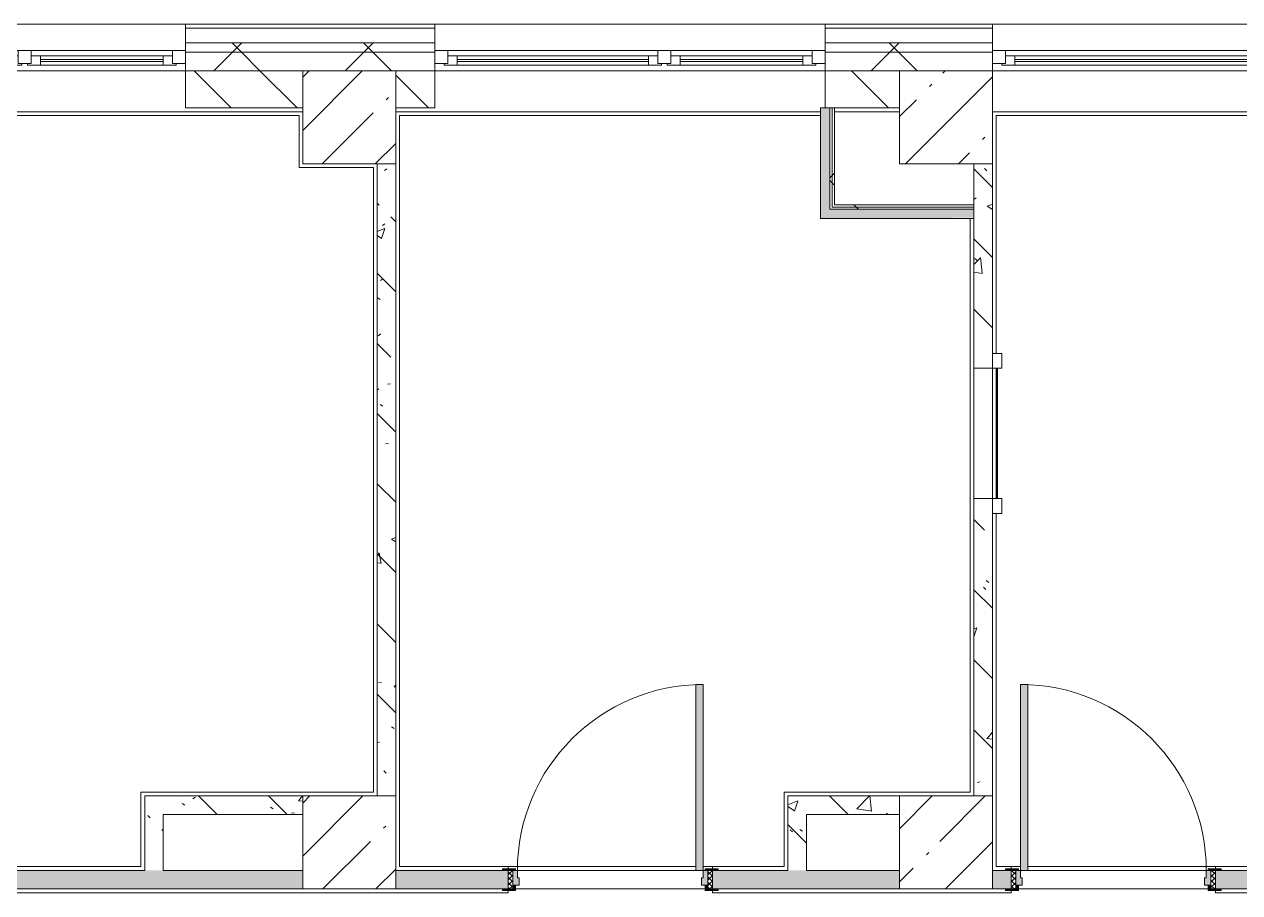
# Model space of a CAD drawing. Header units: millimetres. Extents: x -7229 to 193500, y -8553 to 29000.
# Drawn here: x 72042 to 78580, y 22680 to 27350 of the extents above; entities that cross this region are included whole.
import ezdxf

# ---------------------------------------------------------------- set-up
doc = ezdxf.new("R2010")
doc.units = ezdxf.units.MM
for name, color, linetype, lineweight, true_color in [('A-DOOR-1', 7, 'Continuous', 5, 0xaaaaaa), ('A-DOOR-2', 7, 'Continuous', 5, 0xe2e2e2), ('A-DOOR-FRAM-1', 7, 'Continuous', 5, 0xe2e2e2), ('A-DOOR-FRAM-2', 7, 'Continuous', 5, 0xaaaaaa), ('A-FLOR-1', 7, 'Continuous', 5, 0xaaaaaa), ('I-WALL-1', 7, 'Continuous', 5, 0xe7e7e7), ('I-WALL-3', 7, 'Continuous', 5, 0x787878)]:
    doc.layers.add(name, color=color, linetype=linetype, lineweight=lineweight, true_color=true_color)
for name, color, linetype, lineweight in [('A-GLAZ', 7, 'Continuous', 5), ('A-WALL', 7, 'Continuous', 5), ('A-WALL-1', 7, 'Continuous', 9), ('I-WALL', 7, 'Continuous', 5), ('S-COLS', 7, 'Continuous', 5)]:
    doc.layers.add(name, color=color, linetype=linetype, lineweight=lineweight)
pattern_1 = [(45, (0, 0), (-285.1231, 285.1231), []), (45, (285.12, 0), (-285.1231, 285.1231), [504.031, -100.806, 16.764, -84.042])]
pattern_2 = [(135, (0, 0), (-377.1708, -377.1708), [533.4, -88.9, 17.78, -88.9]), (135, (0, 376.94), (-377.1708, -377.1708), []), (50, (0, 0), (637.6445, -55.7866), [66.675, -733.425]), (355, (0, 0), (-123.3494, 668.699), [53.34, -586.74]), (100.451, (53.14, -4.65), (514.299, 612.908), [56.665, -623.315]), (46.184, (0, 177.8), (948.7764, -147.15), [100.012, -1100.137]), (96.636, (79.1, 165.5), (830.909, 865.997), [84.998, -934.973]), (351.184, (0, 177.8), (830.918, 865.988), [80.01, -880.11]), (21, (88.9, 133.35), (530.6506, -357.9283), [66.675, -733.425]), (326, (88.9, 133.35), (216.308, 644.6585), [53.34, -586.74]), (71.451, (133.1, 103.5), (746.9596, 286.7243), [56.665, -623.315]), (37.5, (0, 0), (10.81053, 295.9426), [16.764, -562.864, 16.764, -578.866, -588.962]), (37.5, (0, 0), (10.81053, 295.9426), [-1175.258, 16.764, -572.198]), (7.5, (0, 0), (233.8692, 350.6318), [16.764, -322.834, 16.764, -549.529, -224.472]), (7.5, (0, 0), (233.8692, 350.6318), [-905.891, 16.764, -207.708]), (327.5, (-198.25, 0), (474.5678, -20.0513), [16.764, -205.486, 16.764, -676.656, -920.115]), (327.5, (-198.25, 0), (474.5678, -20.0513), [-915.67, 16.764, -903.351]), (317.5, (-287.15, 0), (518.4522, 88.9934), [16.764, -272.161, 16.764, -443.738, -653.415]), (317.5, (-287.15, 0), (518.4522, 88.9934), [-749.427, 16.764, -636.651])]
pattern_3 = [(135, (1751.41, 114.685), (-14.14214, -14.14214), []), (225, (1751.41, 114.685), (14.14214, -14.14214), [])]
pattern_4 = [(45, (-371.384, 114.685), (-14.1421, 14.1421), []), (135, (-371.384, 114.685), (-14.1421, -14.1421), [])]
pattern_5 = [(45, (0, 0), (-353.5534, 353.5534), []), (135, (0, 0), (-353.5534, -353.5534), [])]
pattern_6 = [(45, (0, 0), (-530.33, 530.33), []), (135, (0, 0), (-530.33, -530.33), [])]

# ---------------------------------------------------------------- blocks, each defined once
blk = doc.blocks.new('110_Дверь_СКБ_1Ст_Внутренняя1 - Д-11п 1100x2100h_кладовые _все__ коридор _между помещениями блока столовой__ моечные _все_ 2-32102277-1_2_1_птичка зашивка')
at = {"layer": 'A-DOOR-1'}
h = blk.add_hatch(dxfattribs=at)
h.set_pattern_fill('FP_34', color=256, style=0, pattern_type=2)
h.set_pattern_definition(pattern_3)
h.paths.add_polyline_path([(537.5, -50), (562.5, -50), (562.5, 50), (537.5, 50)])
at = {"layer": 'A-DOOR-2'}
h = blk.add_hatch(color=256, dxfattribs=at)
h.paths.add_polyline_path([(-512.5, -30), (-477.5, -30), (-477.5, 10), (-487.5, 10), (-487.5, 50), (-512.5, 50)])
h.paths.add_polyline_path([(537.5, -30), (537.5, 50), (512.5, 50), (512.5, 10), (502.5, 10), (502.5, -30), (512.5, -30)])
at = {"layer": 'A-DOOR-FRAM-1'}
for points in [[(-487.5, 50), (-447.5, 50), (-447.5, 1050), (-487.5, 1050), (-487.5, 70)], [(-567.5, 50), (-497.5, 50), (-497.5, 58), (-567.5, 58)], [(562.5, 50), (592.5, 50), (592.5, 58), (522.5, 58), (522.5, 50), (542.6, 50)], [(-567.5, -58), (-497.5, -58), (-497.5, -50), (-567.5, -50)], [(-497.5, -50), (-497.5, -30), (-512.5, -30), (-512.5, -50)], [(537.5, -50), (537.5, -30), (522.5, -30), (522.5, -50)], [(560.5, -58), (592.5, -58), (592.5, -50), (522.5, -51.4), (522.5, -58)]]:
    blk.add_hatch(color=256, dxfattribs=at).paths.add_polyline_path(points)
at = {"layer": 'A-DOOR-FRAM-2'}
h = blk.add_hatch(dxfattribs=at)
h.set_pattern_fill('FP_35', color=256, style=0, pattern_type=2)
h.set_pattern_definition(pattern_4)
h.paths.add_polyline_path([(-537.5, -50), (-512.5, -50), (-512.5, 50), (-537.5, 50)])
at = {"layer": 'A-DOOR-1'}
for p, q in [((-487.5, 1050), (-487.5, 50)), ((-447.5, 1050), (-487.5, 1050)), ((-447.5, 50), (-447.5, 1050)), ((-487.5, 50), (-447.5, 50))]:
    blk.add_line(p, q, dxfattribs=at)
blk.add_arc((-487.5, 50), 1000, 360, 90, dxfattribs=at)
at = {"layer": 'A-DOOR-FRAM-2'}
for p, q in [((-497.5, 58), (-567.5, 58)), ((-567.5, 58), (-567.5, 50)), ((-567.5, 50), (-497.5, 50)), ((-512.5, 50), (-537.5, 50)), ((-537.5, 50), (-537.5, -50)), ((-487.5, 50), (-512.5, 50)), ((-512.5, 50), (-512.5, -30)), ((-512.5, -50), (-512.5, 50)), ((-497.5, 50), (-512.5, 50)), ((-512.5, 50), (-512.5, 49)), ((-512.5, 49), (-497.5, 49)), ((-497.5, 50), (-497.5, 58)), ((-497.5, 49), (-497.5, 50)), ((-487.5, 10), (-487.5, 50)), ((-477.5, 10), (-487.5, 10)), ((-477.5, -30), (-477.5, 10)), ((512.5, 10), (502.5, 10)), ((502.5, 10), (502.5, -30)), ((512.5, 50), (512.5, 10)), ((537.5, 50), (512.5, 50)), ((592.5, 58), (522.5, 58)), ((522.5, 58), (522.5, 50)), ((537.5, 50), (522.5, 50)), ((522.5, 50), (522.5, 49)), ((522.5, 50), (592.5, 50)), ((522.5, 49), (537.5, 49)), ((537.5, -30), (537.5, 50)), ((562.5, 50), (537.5, 50)), ((537.5, 50), (537.5, -50)), ((537.5, 49), (537.5, 50)), ((562.5, -50), (562.5, 50)), ((592.5, 50), (592.5, 58)), ((-497.5, -50), (-567.5, -50)), ((-567.5, -50), (-567.5, -58)), ((-567.5, -58), (-497.5, -58)), ((-537.5, -50), (-512.5, -50)), ((-512.5, -30), (-477.5, -30)), ((-497.5, -30), (-512.5, -30)), ((-512.5, -30), (-512.5, -50)), ((-512.5, -50), (-497.5, -50)), ((-497.5, -50), (-497.5, -30)), ((-497.5, -58), (-497.5, -50)), ((502.5, -30), (537.5, -30)), ((537.5, -30), (522.5, -30)), ((522.5, -30), (522.5, -50)), ((522.5, -50), (537.5, -50)), ((592.5, -50), (522.5, -50)), ((522.5, -50), (522.5, -58)), ((522.5, -58), (592.5, -58)), ((537.5, -50), (537.5, -30)), ((537.5, -50), (562.5, -50)), ((592.5, -58), (592.5, -50))]:
    blk.add_line(p, q, dxfattribs=at)
blk = doc.blocks.new('110_Дверь_СКБ_1Ст_Внутренняя1 - Д-11 1100x2100h_кладовые _все__ коридор _между помещениями блока столовой__ моечные _все_-32089444-1_2_1_птичка зашивка')
at = {"layer": 'A-DOOR-1'}
h = blk.add_hatch(dxfattribs=at)
h.set_pattern_fill('FP_34', color=256, style=0, pattern_type=2)
h.set_pattern_definition(pattern_3)
h.paths.add_polyline_path([(562.5, -50), (562.5, 50), (537.5, 50), (537.5, -50)])
at = {"layer": 'A-DOOR-2'}
h = blk.add_hatch(color=256, dxfattribs=at)
h.paths.add_polyline_path([(537.5, -30), (537.5, 50), (512.5, 50), (512.5, 10), (502.5, 10), (502.5, -30), (512.5, -30)])
h.paths.add_polyline_path([(-477.5, -30), (-477.5, 10), (-487.5, 10), (-487.5, 50), (-512.5, 50), (-512.5, -30), (-487.5, -30)])
at = {"layer": 'A-DOOR-FRAM-1'}
for points in [[(472.5, 50), (512.5, 50), (512.5, 1050), (472.5, 1050), (472.5, 58.5)], [(-512.5, 50), (-497.5, 50), (-497.5, 58), (-567.5, 58), (-567.5, 50), (-537.5, 50)], [(592.5, 50), (592.5, 58), (522.5, 58), (522.5, 50), (562.5, 50)], [(-567.5, -58), (-497.5, -58), (-497.5, -50), (-567.5, -50)], [(-497.5, -50), (-497.5, -30), (-512.5, -30), (-512.5, -50)], [(522.5, -50), (537.5, -50), (537.5, -30), (522.5, -30)], [(592.5, -58), (592.5, -50), (522.5, -50), (522.5, -58), (562.5, -58)]]:
    blk.add_hatch(color=256, dxfattribs=at).paths.add_polyline_path(points)
at = {"layer": 'A-DOOR-FRAM-2'}
h = blk.add_hatch(dxfattribs=at)
h.set_pattern_fill('FP_35', color=256, style=0, pattern_type=2)
h.set_pattern_definition(pattern_4)
h.paths.add_polyline_path([(-537.5, -50), (-512.5, -50), (-512.5, 50), (-537.5, 50)])
at = {"layer": 'A-DOOR-1'}
for p, q in [((512.5, 1050), (472.5, 1050)), ((472.5, 1050), (472.5, 50)), ((512.5, 50), (512.5, 1050)), ((472.5, 50), (512.5, 50))]:
    blk.add_line(p, q, dxfattribs=at)
blk.add_arc((512.5, 50), 1000, 90, 180, dxfattribs=at)
at = {"layer": 'A-DOOR-FRAM-2'}
for p, q in [((-497.5, 58), (-567.5, 58)), ((-567.5, 58), (-567.5, 50)), ((-567.5, 50), (-497.5, 50)), ((-512.5, 50), (-537.5, 50)), ((-537.5, 50), (-537.5, -50)), ((-487.5, 50), (-512.5, 50)), ((-512.5, 50), (-512.5, -30)), ((-512.5, -50), (-512.5, 50)), ((-497.5, 50), (-512.5, 50)), ((-512.5, 50), (-512.5, 49)), ((-512.5, 49), (-497.5, 49)), ((-497.5, 50), (-497.5, 58)), ((-497.5, 49), (-497.5, 50)), ((-487.5, 10), (-487.5, 50)), ((-477.5, 10), (-487.5, 10)), ((-477.5, -30), (-477.5, 10)), ((512.5, 10), (502.5, 10)), ((502.5, 10), (502.5, -30)), ((512.5, 50), (512.5, 10)), ((537.5, 50), (512.5, 50)), ((592.5, 58), (522.5, 58)), ((522.5, 58), (522.5, 50)), ((537.5, 50), (522.5, 50)), ((522.5, 50), (522.5, 49)), ((522.5, 50), (592.5, 50)), ((522.5, 49), (537.5, 49)), ((537.5, -30), (537.5, 50)), ((562.5, 50), (537.5, 50)), ((537.5, 50), (537.5, -50)), ((537.5, 49), (537.5, 50)), ((562.5, -50), (562.5, 50)), ((592.5, 50), (592.5, 58)), ((-497.5, -50), (-567.5, -50)), ((-567.5, -50), (-567.5, -58)), ((-567.5, -58), (-497.5, -58)), ((-537.5, -50), (-512.5, -50)), ((-512.5, -30), (-477.5, -30)), ((-497.5, -30), (-512.5, -30)), ((-512.5, -30), (-512.5, -50)), ((-512.5, -50), (-497.5, -50)), ((-497.5, -50), (-497.5, -30)), ((-497.5, -58), (-497.5, -50)), ((502.5, -30), (537.5, -30)), ((537.5, -30), (522.5, -30)), ((522.5, -30), (522.5, -50)), ((522.5, -50), (537.5, -50)), ((592.5, -50), (522.5, -50)), ((522.5, -50), (522.5, -58)), ((522.5, -58), (592.5, -58)), ((537.5, -50), (537.5, -30)), ((537.5, -50), (562.5, -50)), ((592.5, -58), (592.5, -50))]:
    blk.add_line(p, q, dxfattribs=at)
blk = doc.blocks.new('BSC_Колонна _Прямоугольная - 500х500-V31-1_2_1_птичка зашивка')
at = {"layer": 'S-COLS'}
h = blk.add_hatch(dxfattribs=at)
h.set_pattern_fill('FP_50', color=256, style=0, pattern_type=2)
h.set_pattern_definition([(45, (-77000, -22950), (-285.1231, 285.1231), []), (45, (-76714.88, -22950), (-285.1231, 285.1231), [504.031, -100.806, 16.764, -84.042])])
h.paths.add_polyline_path([(-250, -250), (250, -250), (250, 250), (-250, 250)])
for p, q in [((250, 250), (-250, 250)), ((-250, 250), (-250, -250)), ((250, -250), (250, 250)), ((-250, -250), (250, -250))]:
    blk.add_line(p, q, dxfattribs=at)
blk = doc.blocks.new('BSC_Колонна _Прямоугольная - 500х500-V32-1_2_1_птичка зашивка')
at = {"layer": 'S-COLS'}
h = blk.add_hatch(dxfattribs=at)
h.set_pattern_fill('FP_51', color=256, style=0, pattern_type=2)
h.set_pattern_definition([(45, (-73790, -22950), (-285.1231, 285.1231), []), (45, (-73504.88, -22950), (-285.1231, 285.1231), [504.031, -100.806, 16.764, -84.042])])
h.paths.add_polyline_path([(130, -250), (250, -250), (250, 250), (-250, 250), (-250, -250)])
for p, q in [((250, 250), (-250, 250)), ((-250, 250), (-250, -250)), ((250, -250), (250, 250)), ((-250, -250), (250, -250))]:
    blk.add_line(p, q, dxfattribs=at)
blk = doc.blocks.new('120_Окно_СКБ_2Ст - 120_Окно_СКБ_2Ст 2100х2400 _мал створка справа_-19092174-1_2_1_птичка зашивка')
at = {"layer": 'A-GLAZ'}
for p, q in [((-1050, -75), (-1050, -5)), ((-1050, -5), (-980, -5)), ((1050, -5), (-1050, -5)), ((-980, -5), (-980, -75)), ((150, -35), (-980, -35)), ((-980, -35), (-980, -75)), ((-930, -85), (-930, -35)), ((-930, -55), (100, -55)), ((100, -65), (-930, -65)), ((100, -85), (100, -35)), ((150, -75), (150, -5)), ((150, -5), (220, -5)), ((150, -75), (150, -35)), ((220, -5), (220, -75)), ((980, -35), (220, -35)), ((220, -35), (220, -75)), ((270, -85), (270, -35)), ((270, -55), (930, -55)), ((930, -65), (270, -65)), ((930, -85), (930, -35)), ((980, -75), (980, -5)), ((980, -5), (1050, -5)), ((980, -75), (980, -35)), ((1050, -5), (1050, -75)), ((-980, -75), (-1050, -75)), ((-1050, -75), (-1000, -75)), ((-980, -75), (-1000, -75)), ((-1000, -75), (-1000, -85)), ((-1000, -85), (170, -85)), ((170, -85), (-1000, -85)), ((220, -75), (150, -75)), ((170, -75), (150, -75)), ((170, -75), (200, -75)), ((170, -85), (170, -75)), ((220, -75), (200, -75)), ((200, -75), (200, -85)), ((200, -85), (1000, -85)), ((1000, -85), (200, -85)), ((1050, -75), (980, -75)), ((1000, -75), (980, -75)), ((1000, -75), (1050, -75)), ((1000, -85), (1000, -75))]:
    blk.add_line(p, q, dxfattribs=at)
blk = doc.blocks.new('120_Окно_СКБ_2Ст - 120_Окно_СКБ_2Ст 3100х2500 _мал_створка слева_ 2-19089248-1_2_1_птичка зашивка')
at = {"layer": 'A-GLAZ'}
for p, q in [((-1550, -75), (-1550, -5)), ((-1550, -5), (-1480, -5)), ((1550, -5), (-1550, -5)), ((-1480, -5), (-1480, -75)), ((650, -35), (-1480, -35)), ((-1480, -35), (-1480, -75)), ((-1430, -85), (-1430, -35)), ((-1430, -55), (600, -55)), ((600, -65), (-1430, -65)), ((600, -85), (600, -35)), ((650, -75), (650, -5)), ((650, -5), (720, -5)), ((650, -75), (650, -35)), ((720, -5), (720, -75)), ((1480, -35), (720, -35)), ((720, -35), (720, -75)), ((770, -85), (770, -35)), ((770, -55), (1430, -55)), ((1430, -65), (770, -65)), ((1430, -85), (1430, -35)), ((1480, -75), (1480, -5)), ((1480, -5), (1550, -5)), ((1480, -75), (1480, -35)), ((1550, -5), (1550, -75)), ((-1480, -75), (-1550, -75)), ((-1550, -75), (-1500, -75)), ((-1480, -75), (-1500, -75)), ((-1500, -75), (-1500, -85)), ((-1500, -85), (670, -85)), ((670, -85), (-1500, -85)), ((720, -75), (650, -75)), ((670, -75), (650, -75)), ((670, -75), (700, -75)), ((670, -85), (670, -75)), ((720, -75), (700, -75)), ((700, -75), (700, -85)), ((700, -85), (1500, -85)), ((1500, -85), (700, -85)), ((1550, -75), (1480, -75)), ((1500, -75), (1480, -75)), ((1500, -75), (1550, -75)), ((1500, -85), (1500, -75))]:
    blk.add_line(p, q, dxfattribs=at)
blk = doc.blocks.new('Штора противопожарная_Рен - ШТ_700х700-V91-1_2_1_птичка зашивка')
at = {"layer": 'A-DOOR-1'}
for p, q in [((-430, 100), (-350, 100)), ((-430, 50), (-430, 100)), ((-350, 100), (-350, 50)), ((-350, 77.5), (350, 77.5)), ((-350, 72.5), (-350, 77.5)), ((350, 72.5), (-350, 72.5)), ((350, 100), (430, 100)), ((350, 50), (350, 100)), ((350, 77.5), (350, 72.5)), ((430, 100), (430, 50)), ((-350, 50), (-430, 50)), ((430, 50), (350, 50))]:
    blk.add_line(p, q, dxfattribs=at)

msp = doc.modelspace()

# ---------------------------------------------------------------- hatches: boundary and pattern name
at = {"layer": 'A-WALL'}
h = msp.add_hatch(dxfattribs=at)
h.set_pattern_fill('FP_20', color=256, style=0, pattern_type=2)
h.set_pattern_definition(pattern_5)
h.paths.add_polyline_path([(84311.6, 27200), (84970, 27200), (84970, 27250), (80350, 27250), (80350, 27200), (83418.7, 27200)])
h.paths.add_polyline_path([(77168.7, 27200), (77250, 27200), (77250, 27250), (76350, 27250), (76350, 27200), (76750, 27200)])
h.paths.add_polyline_path([(73540, 27200), (74250, 27200), (74250, 27250), (72910, 27250), (72910, 27200)])
h.paths.add_polyline_path([(70310, 27200), (70810, 27200), (70810, 27250), (68210, 27250), (68210, 27200), (69132.9, 27200)])
h.paths.add_polyline_path([(57350, 27200), (57705, 27200), (57705, 27250), (56860, 27250), (56860, 27200)])
h.paths.add_polyline_path([(60204.2, 27200), (61060, 27200), (61060, 27250), (60005, 27250), (60005, 27200)])
h.paths.add_polyline_path([(66160, 27200), (67110, 27200), (67110, 27250), (66160, 27250), (66160, 27210)])
h.paths.add_polyline_path([(47660, 27200), (48760, 27200), (48760, 27250), (47660, 27250), (47660, 27210)])
h.paths.add_polyline_path([(50860, 27200), (51760, 27200), (51760, 27250), (50860, 27250), (50860, 27210)])
h.paths.add_polyline_path([(54160, 27200), (54760, 27200), (54760, 27250), (53860, 27250), (53860, 27200)])
h.paths.add_polyline_path([(42760, 27200), (44560, 27200), (44560, 27250), (42160, 27250), (42160, 27200), (42346.8, 27200)])
h = msp.add_hatch(dxfattribs=at)
h.set_pattern_fill('FP_20', color=256, style=0, pattern_type=2)
h.set_pattern_definition(pattern_5)
h.paths.add_polyline_path([(51275.5, 27100), (51760, 27100), (51760, 27200), (50860, 27200), (50860, 27100)])
h.paths.add_polyline_path([(84311.6, 27100), (84970, 27100), (84965.4, 27200), (80350, 27198.1), (80350, 27100), (84100, 27100)])
h.paths.add_polyline_path([(53860, 27100), (54760, 27100), (54760, 27200), (53860, 27200), (53860, 27140)])
h.paths.add_polyline_path([(57350, 27100), (57705, 27100), (57705, 27200), (56860, 27200), (56860, 27100)])
h.paths.add_polyline_path([(48760, 27100), (48760, 27200), (47660, 27200), (47660, 27100), (48596.9, 27100)])
h.paths.add_polyline_path([(60005, 27100), (61060, 27100), (61060, 27200), (60005, 27200), (60005, 27140)])
h.paths.add_polyline_path([(77250, 27100), (77250, 27200), (76350, 27200), (76350, 27100), (77168.7, 27100)])
h.paths.add_polyline_path([(66160, 27100), (67078, 27102), (67078, 27110), (67110, 27110), (67110, 27200), (66160, 27200), (66160, 27140)])
h.paths.add_polyline_path([(42346.8, 27100), (44560, 27100), (44560, 27200), (42160, 27200), (42160, 27100)])
h.paths.add_polyline_path([(74040, 27100), (74250, 27100), (74250, 27200), (72910, 27200), (72910, 27100), (73597.2, 27100)])
h.paths.add_polyline_path([(68210, 27100), (70810, 27100), (70810, 27200), (68210, 27200), (68210, 27110), (68242, 27110), (68240, 27102), (68210, 27102)])
h = msp.add_hatch(dxfattribs=at)
h.set_pattern_fill('FP_2', color=256, style=0, pattern_type=2)
h.set_pattern_definition([(135, (0, 0), (-176.7767, -176.7767), [])])
h.paths.add_polyline_path([(68300.9, 26900), (70310, 26900), (70310, 27100), (68206, 27100), (68210, 26900), (68240, 26900)])
h.paths.add_polyline_path([(42760, 26900), (44560, 26900), (44560, 27100), (42760, 27100), (42760, 27061.4)])
h.paths.add_polyline_path([(56860, 26900), (57705, 26900), (57705, 27100), (56860, 27100)])
h.paths.add_polyline_path([(54160, 26900), (54160, 27100), (53860, 27100), (53860, 26900)])
h.paths.add_polyline_path([(80650, 26900), (80650, 27100), (80350, 27100), (80350, 26900)])
h.paths.add_polyline_path([(66760, 26900), (67060, 26900), (67060, 27100), (66760, 27100), (66760, 27091.9)])
h.paths.add_polyline_path([(76428.2, 26900), (76750, 26900), (76750, 27100), (76350, 27100), (76350, 26900)])
h.paths.add_polyline_path([(74250, 26900), (74250, 27100), (74040, 27100), (74040, 26900)])
h.paths.add_polyline_path([(47660, 26900), (48160, 26900), (48160, 27100), (47660, 27100), (47660, 27079.6)])
h.paths.add_polyline_path([(60160, 26900), (60160, 27100), (60005, 27100), (60005, 26900)])
h.paths.add_polyline_path([(51400, 26900), (51760, 26900), (51760, 27100), (50860, 27100), (50860, 26900), (51341.8, 26900)])
h.paths.add_polyline_path([(72910, 26900), (73540, 26900), (73540, 27100), (72910, 27100), (72910, 26985.6)])
h.paths.add_polyline_path([(60760, 26900), (61060, 26900), (61060, 27100), (60760, 27100), (60760, 26953.9)])
at = {"layer": 'I-WALL'}
h = msp.add_hatch(dxfattribs=at)
h.set_pattern_fill('FP_112', color=256, style=0, pattern_type=2)
h.set_pattern_definition(pattern_6)
h.paths.add_polyline_path([(76387.5, 26367.5), (76387.5, 26900), (76375, 26900), (76375, 26367.5)])
h = msp.add_hatch(dxfattribs=at)
h.set_pattern_fill('FP_112', color=256, style=0, pattern_type=2)
h.set_pattern_definition(pattern_6)
h.paths.add_polyline_path([(76387.5, 26380), (76400, 26380), (76400, 26900), (76387.5, 26900), (76387.5, 26380.2)])
h = msp.add_hatch(dxfattribs=at)
h.set_pattern_fill('FP_112', color=256, style=0, pattern_type=2)
h.set_pattern_definition(pattern_6)
h.paths.add_polyline_path([(76750, 26355), (77150, 26355), (77150, 26367.5), (76375, 26367.5), (76375, 26355)])
h = msp.add_hatch(dxfattribs=at)
h.set_pattern_fill('FP_112', color=256, style=0, pattern_type=2)
h.set_pattern_definition(pattern_6)
h.paths.add_polyline_path([(76750, 26367.5), (77150, 26367.5), (77150, 26380), (76387.5, 26380), (76387.5, 26367.5)])
at = {"layer": 'I-WALL-1'}
for points in [[(76330, 26355), (76375, 26355), (76375, 26900), (76325, 26900), (76325, 26355)], [(76325, 26305), (77150, 26310), (77150, 26355), (76325, 26355), (76325, 26311.2)]]:
    msp.add_hatch(color=256, dxfattribs=at).paths.add_polyline_path(points)
at = {"layer": 'I-WALL-3'}
h = msp.add_hatch(dxfattribs=at)
h.set_pattern_fill('FP_31', color=256, style=0, pattern_type=2)
h.set_pattern_definition(pattern_2)
h.paths.add_polyline_path([(73940, 23200), (74040, 23200), (74040, 26600), (73940, 26600), (73940, 23220)])
h = msp.add_hatch(dxfattribs=at)
h.set_pattern_fill('FP_31', color=256, style=0, pattern_type=2)
h.set_pattern_definition(pattern_2)
h.paths.add_polyline_path([(77150, 23200), (77250, 23200), (77250, 24800), (77150, 24800), (77150, 23220)])
h.paths.add_polyline_path([(77250, 25500), (77250, 26600), (77150, 26600), (77150, 25500)])
h = msp.add_hatch(dxfattribs=at)
h.set_pattern_fill('FP_31', color=256, style=0, pattern_type=2)
h.set_pattern_definition(pattern_2)
h.paths.add_polyline_path([(72704.3, 23100), (73540, 23100), (73540, 23200), (72690, 23200), (72690, 23100)])
h = msp.add_hatch(dxfattribs=at)
h.set_pattern_fill('FP_31', color=256, style=0, pattern_type=2)
h.set_pattern_definition(pattern_2)
h.paths.add_polyline_path([(76275.8, 23100), (76750, 23100), (76750, 23200), (76150, 23200), (76150, 23100), (76250, 23100)])
h = msp.add_hatch(dxfattribs=at)
h.set_pattern_fill('FP_31', color=256, style=0, pattern_type=2)
h.set_pattern_definition(pattern_2)
h.paths.add_polyline_path([(72790, 22800), (72790, 23100), (72690, 23100), (72690, 22800), (72704.3, 22800)])
h = msp.add_hatch(dxfattribs=at)
h.set_pattern_fill('FP_31', color=256, style=0, pattern_type=2)
h.set_pattern_definition(pattern_2)
h.paths.add_polyline_path([(76168.8, 22800), (76250, 22800), (76250, 23100), (76150, 23100), (76150, 22800)])
h = msp.add_hatch(dxfattribs=at)
h.set_pattern_fill('FP_31', color=256, style=0, pattern_type=2)
h.set_pattern_definition(pattern_2)
h.paths.add_polyline_path([(80550, 22700), (80650, 22700), (80650, 22800), (78450, 22800), (78450, 22700), (79847.3, 22700)])
h.paths.add_polyline_path([(81250, 22700), (81250, 22702), (81220, 22702), (81220, 22710), (81250, 22710), (81250, 22790), (81220, 22790), (81220, 22798), (81150, 22796.4), (81150, 22700), (81229.2, 22700)])
h.paths.add_polyline_path([(77336.4, 22700), (77350, 22700), (77350, 22800), (77250, 22800), (77250, 22700), (77320, 22700)])
h.paths.add_polyline_path([(75774.8, 22700), (76750, 22700), (76750, 22800), (75744.8, 22800), (75744.8, 22700)])
h.paths.add_polyline_path([(82200, 22700), (82430, 22700), (82430, 22800), (82230, 22798), (82230, 22790), (82200, 22790), (82200, 22710), (82230, 22710), (82230, 22702), (82200, 22702)])
h.paths.add_polyline_path([(72670, 22700), (73540, 22700), (73540, 22800), (70810, 22800), (70810, 22700), (71238.5, 22700)])
h.paths.add_polyline_path([(70290, 22700), (70310, 22704), (70310, 22800), (70210, 22800), (70210, 22700), (70240, 22700)])
h.paths.add_polyline_path([(69080, 22700), (69110, 22700), (69110, 22800), (68310, 22800), (68310, 22700), (68430, 22700)])
h.paths.add_polyline_path([(74614.8, 22700), (74644.8, 22700), (74644.8, 22800), (74040, 22800), (74040, 22700), (74490.1, 22700)])
at = {"layer": 'S-COLS'}
h = msp.add_hatch(dxfattribs=at)
h.set_pattern_fill('FP_1', color=256, style=0, pattern_type=2)
h.set_pattern_definition(pattern_1)
h.paths.add_polyline_path([(73735.2, 26600), (74040, 26600), (74040, 27100), (73540, 27100), (73540, 26600)])
h = msp.add_hatch(dxfattribs=at)
h.set_pattern_fill('FP_1', color=256, style=0, pattern_type=2)
h.set_pattern_definition(pattern_1)
h.paths.add_polyline_path([(76750, 26600), (77250, 26600), (77250, 27100), (76750, 27100), (76750, 26654.4)])

# ---------------------------------------------------------------- linework, layer by layer
at = {"layer": 'A-FLOR-1'}
for p, q in [((73520, 26860), (70830, 26860)), ((73520, 26580), (73520, 26860)), ((76325, 26860), (74060, 26860)), ((74060, 26860), (74060, 22820)), ((80630, 26860), (77270, 26860)), ((77270, 26860), (77270, 25580)), ((73920, 26580), (73520, 26580)), ((73920, 23220), (73920, 26580)), ((77130, 23220), (77130, 26305)), ((77270, 25500), (77270, 24800)), ((77270, 24720), (77270, 22820)), ((72670, 23220), (73920, 23220)), ((72670, 22820), (72670, 23220)), ((76130, 22820), (76130, 23220)), ((76130, 23220), (77130, 23220)), ((71180, 22820), (72670, 22820)), ((74060, 22820), (75654.8, 22820)), ((74644.8, 22820), (74644.8, 22808)), ((75694.8, 22820), (76130, 22820)), ((75744.8, 22808), (75744.8, 22820)), ((77270, 22820), (77400, 22820)), ((77350, 22820), (77350, 22808)), ((77440, 22820), (80630, 22820)), ((78450, 22808), (78450, 22820)), ((74644.8, 22692), (74644.8, 22680)), ((75744.8, 22680), (75744.8, 22692)), ((77350, 22692), (77350, 22680)), ((78450, 22680), (78450, 22692)), ((74644.8, 22680), (70210, 22680)), ((77350, 22680), (75744.8, 22680)), ((81250, 22680), (78450, 22680))]:
    msp.add_line(p, q, dxfattribs=at)
at = {"layer": 'A-WALL'}
for p, q in [((76350, 27350), (68210, 27350)), ((72910, 27350), (72910, 27100)), ((74250, 27100), (74250, 27350)), ((76350, 27350), (76350, 27100)), ((84970, 27350), (76350, 27350)), ((77250, 27100), (77250, 27350)), ((72910, 27100), (70310, 27100)), ((72910, 27100), (72910, 26900)), ((73540, 26900), (73540, 27100)), ((73540, 27100), (74040, 27100)), ((74040, 27100), (74040, 26900)), ((74250, 26900), (74250, 27100)), ((76350, 27100), (74250, 27100)), ((76350, 27100), (76350, 26900)), ((76750, 26900), (76750, 27100)), ((80350, 27100), (76750, 27100)), ((72910, 26900), (73540, 26900)), ((74040, 26900), (74250, 26900)), ((76400, 26900), (76750, 26900))]:
    msp.add_line(p, q, dxfattribs=at)
at = {"layer": 'A-WALL-1'}
for p, q in [((74250, 27330), (72910, 27330)), ((77250, 27330), (76350, 27330)), ((74250, 27250), (72910, 27250)), ((74250, 27200), (72910, 27200)), ((77250, 27250), (76350, 27250)), ((77250, 27200), (76350, 27200)), ((73540, 27100), (72910, 27100)), ((72910, 27100), (73540, 27100)), ((74250, 27100), (74040, 27100)), ((74040, 27100), (74250, 27100)), ((76750, 27100), (76350, 27100)), ((76350, 27100), (76750, 27100)), ((76375, 26900), (76375, 26355)), ((76387.5, 26900), (76387.5, 26367.5)), ((76375, 26355), (77150, 26355)), ((76387.5, 26367.5), (77150, 26367.5))]:
    msp.add_line(p, q, dxfattribs=at)
at = {"layer": 'I-WALL'}
for p, q in [((70810, 27100), (72910, 27100)), ((74250, 27100), (76350, 27100)), ((77250, 27100), (80350, 27100)), ((73540, 26880), (70810, 26880)), ((76325, 26880), (74040, 26880)), ((76400, 26900), (76325, 26900)), ((76325, 26900), (76325, 26305)), ((76400, 26380), (76400, 26900)), ((76750, 26880), (76400, 26880)), ((80650, 26880), (77250, 26880)), ((73940, 26600), (73940, 23200)), ((74040, 26600), (73940, 26600)), ((74040, 23200), (74040, 26600)), ((77150, 26600), (77150, 23200)), ((77250, 26600), (77150, 26600)), ((77250, 25580), (77250, 26600)), ((77150, 26380), (76400, 26380)), ((76325, 26305), (77150, 26305)), ((77150, 25500), (77250, 25500)), ((77250, 25500), (77250, 24800)), ((77250, 24800), (77150, 24800)), ((77250, 23200), (77250, 24720)), ((73540, 23200), (72690, 23200)), ((72690, 23200), (72690, 22800)), ((76750, 23200), (76150, 23200)), ((76150, 23200), (76150, 22800)), ((72790, 23100), (73540, 23100)), ((72790, 22800), (72790, 23100)), ((76250, 23100), (76750, 23100)), ((76250, 22800), (76250, 23100)), ((72690, 22800), (71160, 22800)), ((73540, 22800), (72790, 22800)), ((74614.8, 22800), (74040, 22800)), ((74694.8, 22800), (75654.8, 22800)), ((76150, 22800), (75774.8, 22800)), ((76750, 22800), (76250, 22800)), ((77320, 22800), (77250, 22800)), ((77440, 22800), (78400, 22800)), ((80650, 22800), (78480, 22800)), ((70810, 22700), (73540, 22700)), ((74040, 22700), (74614.8, 22700)), ((75704.8, 22700), (74684.8, 22700)), ((75774.8, 22700), (76750, 22700)), ((77250, 22700), (77320, 22700)), ((78410, 22700), (77390, 22700)), ((78480, 22700), (80650, 22700))]:
    msp.add_line(p, q, dxfattribs=at)
at = {"layer": 'S-COLS'}
for p, q in [((74040, 27100), (73540, 27100)), ((73540, 27100), (73540, 26900)), ((74040, 26900), (74040, 27100)), ((77250, 27100), (76750, 27100)), ((76750, 27100), (76750, 26900)), ((77250, 26600), (77250, 27100)), ((73540, 26900), (73540, 26600)), ((74040, 26600), (74040, 26900)), ((76750, 26900), (76750, 26600)), ((73540, 26600), (74040, 26600)), ((76750, 26600), (77250, 26600))]:
    msp.add_line(p, q, dxfattribs=at)

# ---------------------------------------------------------------- block references
at = {"layer": 'A-DOOR-1', "rotation": 270}
msp.add_blockref('Штора противопожарная_Рен - ШТ_700х700-V91-1_2_1_птичка зашивка', (77200, 25150), dxfattribs=at)
at = {"layer": 'A-DOOR-1'}
for name, p in [('110_Дверь_СКБ_1Ст_Внутренняя1 - Д-11 1100x2100h_кладовые _все__ коридор _между помещениями блока столовой__ моечные _все_-32089444-1_2_1_птичка зашивка', (75182.3, 22750)), ('110_Дверь_СКБ_1Ст_Внутренняя1 - Д-11п 1100x2100h_кладовые _все__ коридор _между помещениями блока столовой__ моечные _все_ 2-32102277-1_2_1_птичка зашивка', (77887.5, 22750))]:
    msp.add_blockref(name, p, dxfattribs=at)
at = {"layer": 'A-GLAZ'}
for name, p in [('120_Окно_СКБ_2Ст - 120_Окно_СКБ_2Ст 2100х2400 _мал створка справа_-19092174-1_2_1_птичка зашивка', (71860, 27215)), ('120_Окно_СКБ_2Ст - 120_Окно_СКБ_2Ст 2100х2400 _мал створка справа_-19092174-1_2_1_птичка зашивка', (75300, 27215)), ('120_Окно_СКБ_2Ст - 120_Окно_СКБ_2Ст 3100х2500 _мал_створка слева_ 2-19089248-1_2_1_птичка зашивка', (78800, 27215))]:
    msp.add_blockref(name, p, dxfattribs=at)
at = {"layer": 'S-COLS'}
for name, p in [('BSC_Колонна _Прямоугольная - 500х500-V32-1_2_1_птичка зашивка', (73790, 22950)), ('BSC_Колонна _Прямоугольная - 500х500-V31-1_2_1_птичка зашивка', (77000, 22950))]:
    msp.add_blockref(name, p, dxfattribs=at)

doc.saveas('drawing.dxf')
